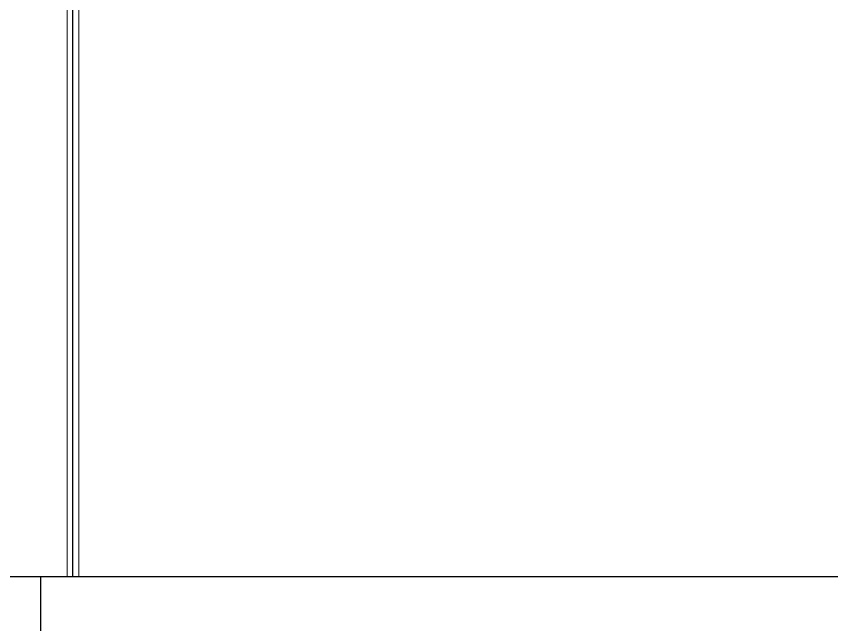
# Model space of a CAD drawing. Header units: millimetres. Extents: x 4754612 to 5801174, y 2368242 to 2777223.
# Drawn here: x 4949853 to 4953656, y 2451018 to 2453857 of the extents above; entities that cross this region are included whole.
import ezdxf

# ---------------------------------------------------------------- set-up
doc = ezdxf.new("R2010")
doc.units = ezdxf.units.MM
doc.header["$LTSCALE"] = 1000
doc.linetypes.add('CEN', pattern=[6.2, 6, -0.1, 0, -0.1])
for name, color, linetype in [('(주)하나기공-LEADER', 7, 'Continuous'), ('A-ELE-8', 8, 'Continuous'), ('A-중심선', 10, 'CEN'), ('CON', 2, 'Continuous')]:
    doc.layers.add(name, color=color, linetype=linetype)

msp = doc.modelspace()

# ---------------------------------------------------------------- linework, layer by layer
at = {"layer": '(주)하나기공-LEADER', "color": 8, "lineweight": 9}
for p, q in [((4950090.782, 2456368.44), (4950090.782, 2451243.44)), ((4950144.354, 2456368.44), (4950144.354, 2451243.44))]:
    msp.add_line(p, q, dxfattribs=at)
at = {"layer": 'A-ELE-8'}
msp.add_line((4950115.782, 2460553.44), (4950115.782, 2451243.44), dxfattribs=at)
at = {"layer": 'A-중심선', "ltscale": 5}
msp.add_line((4863973.343, 2451243.44), (5174125.782, 2451243.44), dxfattribs=at)
at = {"layer": 'CON'}
msp.add_line((4905615.782, 2451243.44), (5059815.782, 2451243.44), dxfattribs=at)
msp.add_lwpolyline([(4949365.782, 2450143.44), (4949365.782, 2450803.44), (4949465.782, 2450803.44), (4949465.782, 2451243.44), (4949965.782, 2451243.44), (4949965.782, 2450803.44), (4950065.782, 2450803.44), (4950065.782, 2450143.44)], close=True, dxfattribs=at)

doc.saveas('drawing.dxf')
